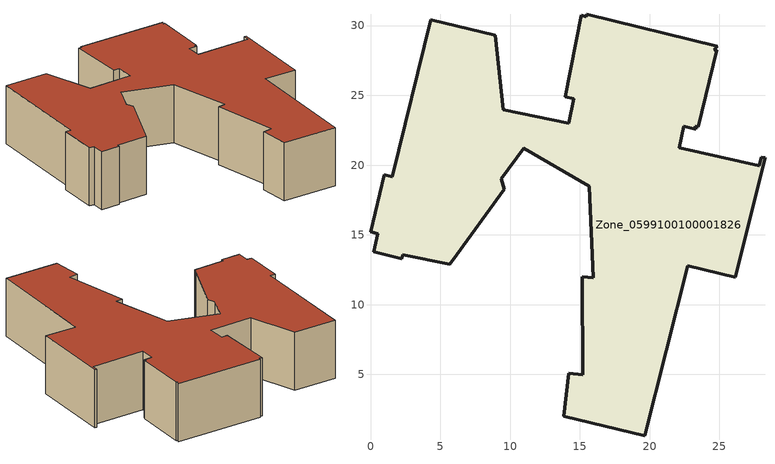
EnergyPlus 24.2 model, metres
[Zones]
Zone_0599100100001826
 floor ground (C_G): 22.72,12.8 19.66,0.61 13.86,2.02 14.2,5.08 15.19,4.97 15.16,12.01 15.96,11.92 15.68,18.49 10.97,21.2 9.36,19.02 9.6,18.25 5.89,13.2 5.76,13 5.67,12.88 2.29,13.58 2.24,13.28 0.22,13.8 0.54,15.07 0,15.23 1,19.32 1.55,19.17 4.31,30.42 8.93,29.31 9.49,23.97 14.2,23 14.55,24.77 13.94,24.91 15.11,30.72 15.44,30.64 15.48,30.81 24.85,28.53 24.62,28.28 24.81,28.23 23.47,22.75 23.26,22.77 23.32,22.57 22.45,22.78 22.11,21.24 27.85,19.96 28,20.56 28.26,20.52 26.12,11.95 z0
 wall outside (C_F): 14.55,24.77 14.2,23 9.49,23.97 8.93,29.31 4.31,30.42 1.55,19.17 1,19.32 0,15.23 0.54,15.07 0.22,13.8 2.24,13.28 2.29,13.58 5.67,12.88 5.76,13 5.89,13.2 9.6,18.25 9.36,19.02 10.97,21.2 15.68,18.49 15.96,11.92 15.16,12.01 15.19,4.97 14.2,5.08 13.86,2.02 19.66,0.61 22.72,12.8 26.12,11.95 28.26,20.52 28,20.56 27.85,19.96 22.11,21.24 22.45,22.78 23.32,22.57 23.26,22.77 23.47,22.75 24.81,28.23 24.62,28.28 24.85,28.53 15.48,30.81 15.44,30.64 15.11,30.72 13.94,24.91 14.55,24.77 z0:6.38
 roof outside (C_R): 19.66,0.61 22.72,12.8 26.12,11.95 28.26,20.52 28,20.56 27.85,19.96 22.11,21.24 22.45,22.78 23.32,22.57 23.26,22.77 23.47,22.75 24.81,28.23 24.62,28.28 24.85,28.53 15.48,30.81 15.44,30.64 15.11,30.72 13.94,24.91 14.55,24.77 14.2,23 9.49,23.97 8.93,29.31 4.31,30.42 1.55,19.17 1,19.32 0,15.23 0.54,15.07 0.22,13.8 2.24,13.28 2.29,13.58 5.67,12.88 5.76,13 5.89,13.2 9.6,18.25 9.36,19.02 10.97,21.2 15.68,18.49 15.96,11.92 15.16,12.01 15.19,4.97 14.2,5.08 13.86,2.02 z6.38
[BUILDING]
Pand.0599100100001826: North Axis=0; Terrain=City; Loads Convergence Tolerance Value=0.04; Temperature Convergence Tolerance Value=0.4; Solar Distribution=FullExterior; Maximum Number of Warmup Days=25; Minimum Number of Warmup Days=1
[Site:Location]
Rotterdam.The.Hague.AP_ZH_NLD Design_Conditions: Latitude=51.96; Longitude=4.45; Time Zone=1; Elevation=-4.5
[SITE:GROUNDTEMPERATURE:BUILDINGSURFACE]
18, 18, 18, 18, 18, 18, 18, 18, 18, 18, 18, 18
[MATERIAL] Thermal Absorptance=0.9; Solar Absorptance=0.7; Visible Absorptance=0.7
Name | Roughness | Thickness | Conductivity | Density | Specific Heat
G.D.2006-2014 | MediumSmooth | 0.15 | 0.06 | 540 | 1210
F.D.2006-2014 | Rough | 0.3 | 0.12 | 1920 | 840
R.D.2006-2014 | MediumRough | 0.2 | 0.08 | 1500 | 1000
[CONSTRUCTION]
C_G: G.D.2006-2014
C_F: F.D.2006-2014
C_R: R.D.2006-2014
[ZONE]
Zone_0599100100001826: Type=1; Multiplier=1; Ceiling Height=Autocalculate; Volume=Autocalculate; Floor Area=autocalculate; Part of Total Floor Area=Yes
[ZONEINFILTRATION:DESIGNFLOWRATE]
Infil_Zone_0599100100001826: Zone or ZoneList or Space or SpaceList=Zone_0599100100001826; Schedule=AlwaysOn; Design Flow Rate Calculation Method=Flow/Area; Flow Rate per Floor Area=0.0021; Constant Term Coefficient=1; Temperature Term Coefficient=0; Velocity Term Coefficient=0; Velocity Squared Term Coefficient=0
[HVACTEMPLATE:ZONE:IDEALLOADSAIRSYSTEM]
Zone_0599100100001826: Maximum Heating Supply Air Temperature=50; Minimum Cooling Supply Air Temperature=13; Maximum Heating Supply Air Humidity Ratio=0.0156; Minimum Cooling Supply Air Humidity Ratio=0.0077; Heating Limit=NoLimit; Cooling Limit=NoLimit; Dehumidification Control Type=ConstantSensibleHeatRatio; Cooling Sensible Heat Ratio=0.7; Dehumidification Setpoint=60; Humidification Control Type=None; Humidification Setpoint=30; Outdoor Air Method=None; Outdoor Air Flow Rate per Person=0.00944; Outdoor Air Flow Rate per Zone Floor Area=0; Outdoor Air Flow Rate per Zone=0; Demand Controlled Ventilation Type=None; Outdoor Air Economizer Type=NoEconomizer; Heat Recovery Type=None; Sensible Heat Recovery Effectiveness=0.7; Latent Heat Recovery Effectiveness=0.65
[ZONECONTROL:THERMOSTAT]
ThermostatControl_Zone_0599100100001826: Zone or ZoneList=Zone_0599100100001826; Control Type Schedule=DualSetpointControlType; Control 1=Thermostat_Zone_0599100100001826; Temperature Difference Between Cutout And Setpoint=0
[THERMOSTATSETPOINT:DUALSETPOINT]
Thermostat_Zone_0599100100001826: Heating Setpoint Temperature Schedule=HeatingSetpoint_Zone_0599100100001826; Cooling Setpoint Temperature Schedule=CoolingSetpoint_Zone_0599100100001826
[SCHEDULE:COMPACT]
HeatingSetpoint_Zone_0599100100001826: Through: 12/31, For: AllDays, Until: 24:00, 21
CoolingSetpoint_Zone_0599100100001826: Through: 12/31, For: AllDays, Until: 24:00, 24
DualSetpointControlType: Through: 12/31, For: AllDays, Until: 24:00, 4
AlwaysOn: Through: 12/31, For: AllDays, Until: 24:00, 1
